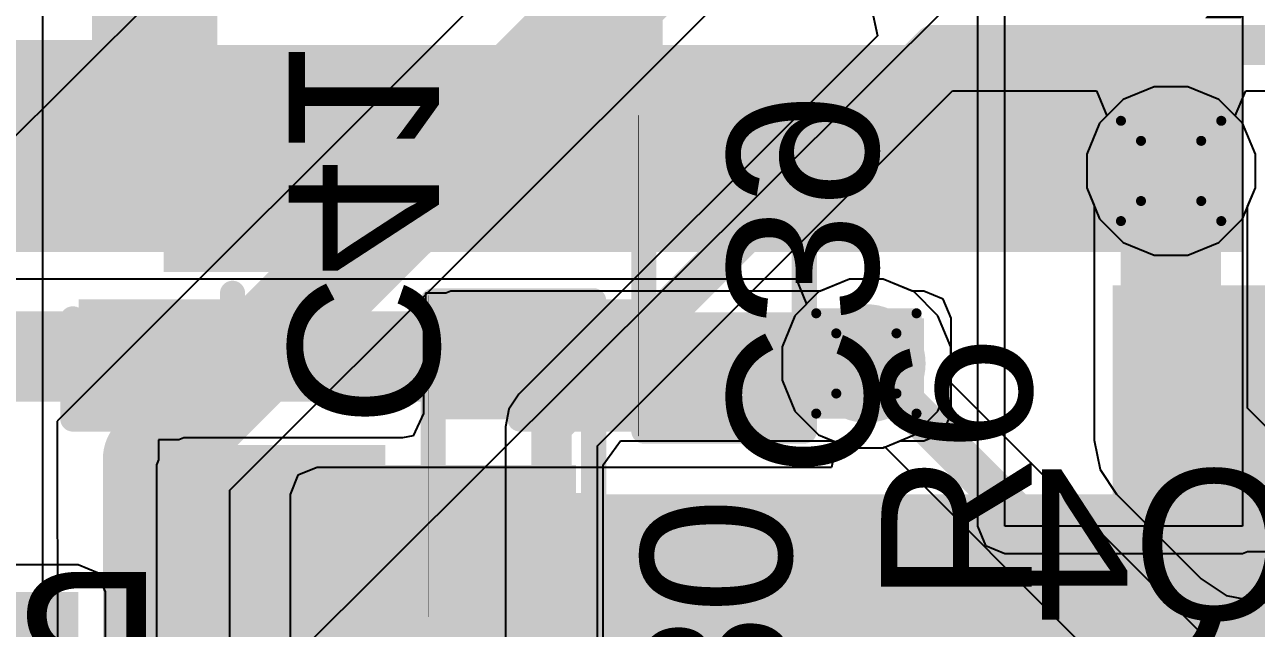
# Model space of a CAD drawing. Header units: inches. Extents: x -22 to 5433, y -13 to 5447.
# Drawn here: x -13 to -6.76, y 21.58 to 24.64 of the extents above; entities that cross this region are included whole.
import ezdxf

# ---------------------------------------------------------------- set-up
doc = ezdxf.new("R2010")
doc.units = ezdxf.units.IN
for name, color, linetype in [('Bottom Layer', 5, 'Continuous'), ('Bottom Overlay', 54, 'Continuous'), ('Bottom Paste', 16, 'Continuous'), ('Bottom Solder', 6, 'Continuous'), ('Drill Drawing', 1, 'Continuous'), ('Ground', 16, 'Continuous'), ('Power', 76, 'Continuous'), ('Top Layer', 1, 'Continuous'), ('Top Overlay', 2, 'Continuous'), ('Top Paste', 8, 'Continuous'), ('Top Solder', 216, 'Continuous'), ('Via Holes', 16, 'Continuous')]:
    doc.layers.add(name, color=color, linetype=linetype)
doc.styles.add('Arial', font='', dxfattribs={"height": 0.2})
doc.styles.add('Arial_Bold', font='', dxfattribs={"height": 0.2})
doc.styles.get('Arial').set_extended_font_data('Arial')
doc.styles.get('Arial_Bold').set_extended_font_data('Arial', bold=True)

msp = doc.modelspace()

# ---------------------------------------------------------------- hatches: boundary and pattern name
at = {"layer": 'Bottom Layer'}
for points in [[(-12.6597, 23.6692), (-12.0247, 23.6692), (-12.0247, 25.3651), (-12.6597, 25.3651)], [(-10.4037, 23.6692), (-9.7687, 23.6692), (-9.7687, 25.3651), (-10.4037, 25.3651)], [(-17.2479, 23.4878), (-6.8326, 23.4878), (-6.8326, 24.5364), (-17.2479, 24.5364)], [(-12.0324, 23.6692), (-12.6674, 23.6692), (-12.6674, 24.1264), (-12.0324, 24.1264)], [(-9.7675, 23.6692), (-10.4025, 23.6692), (-10.4025, 24.1264), (-9.7675, 24.1264)], [(-17.2479, 22.7294), (-9.7675, 22.7294), (-9.7675, 23.1866), (-17.2479, 23.1866)], [(-12.0324, 22.7294), (-12.6674, 22.7294), (-12.6674, 23.1866), (-12.0324, 23.1866)], [(-9.7675, 22.7294), (-10.4025, 22.7294), (-10.4025, 23.1866), (-9.7675, 23.1866)], [(-11.519, 21.0221), (-5.6234, 21.0221), (-5.6234, 22.2583), (-11.519, 22.2583)], [(-10.619, 22.0951), (-10.619, 21.2951), (-11.519, 21.2951), (-11.519, 22.0951)], [(-8.1444, 21.0343), (-8.9644, 21.0343), (-8.9644, 21.9543), (-8.1444, 21.9543)], [(-14.5034, 20.4722), (-12.7289, 20.4722), (-12.7289, 21.7644), (-14.5034, 21.7644)]]:
    msp.add_hatch(color=5, dxfattribs=at).paths.add_polyline_path(points)
h = msp.add_hatch(color=5, dxfattribs=at)
edge = h.paths.add_edge_path()
edge.add_arc((-7.1944, 23.8978), 0.3, 0, 360)
h = msp.add_hatch(color=5, dxfattribs=at)
edge = h.paths.add_edge_path()
edge.add_arc((-8.7377, 22.9224), 0.3, 0, 360)
at = {"layer": 'Bottom Paste'}
for points in [[(-12.0324, 23.6692), (-12.6674, 23.6692), (-12.6674, 24.1264), (-12.0324, 24.1264)], [(-9.7675, 23.6692), (-10.4025, 23.6692), (-10.4025, 24.1264), (-9.7675, 24.1264)], [(-12.0324, 22.7294), (-12.6674, 22.7294), (-12.6674, 23.1866), (-12.0324, 23.1866)], [(-9.7675, 22.7294), (-10.4025, 22.7294), (-10.4025, 23.1866), (-9.7675, 23.1866)], [(-10.619, 22.0951), (-10.619, 21.2951), (-11.519, 21.2951), (-11.519, 22.0951)], [(-8.1444, 21.0343), (-8.9644, 21.0343), (-8.9644, 21.9543), (-8.1444, 21.9543)]]:
    msp.add_hatch(color=16, dxfattribs=at).paths.add_polyline_path(points)
at = {"layer": 'Bottom Solder'}
for points in [[(-11.9724, 23.6092), (-12.7274, 23.6092), (-12.7274, 24.1864), (-11.9724, 24.1864)], [(-9.7075, 23.6092), (-10.4625, 23.6092), (-10.4625, 24.1864), (-9.7075, 24.1864)], [(-11.9724, 22.6694), (-12.7274, 22.6694), (-12.7274, 23.2466), (-11.9724, 23.2466)], [(-9.7075, 22.6694), (-10.4625, 22.6694), (-10.4625, 23.2466), (-9.7075, 23.2466)], [(-10.564, 22.1501), (-10.564, 21.2401), (-11.574, 21.2401), (-11.574, 22.1501)], [(-8.0428, 20.9327), (-9.066, 20.9327), (-9.066, 22.0559), (-8.0428, 22.0559)]]:
    msp.add_hatch(color=6, dxfattribs=at).paths.add_polyline_path(points)
at = {"layer": 'Ground'}
h = msp.add_hatch(color=16, dxfattribs=at)
edge = h.paths.add_edge_path()
edge.add_arc((-7.1944, 23.8978), 0.3, 0, 360)
h = msp.add_hatch(color=16, dxfattribs=at)
edge = h.paths.add_edge_path()
edge.add_arc((-8.7377, 22.9224), 0.3, 0, 360)
at = {"layer": 'Power'}
h = msp.add_hatch(color=76, dxfattribs=at)
edge = h.paths.add_edge_path()
edge.add_arc((-7.1944, 23.8978), 0.3, 0, 360)
h = msp.add_hatch(color=76, dxfattribs=at)
edge = h.paths.add_edge_path()
edge.add_arc((-8.7377, 22.9224), 0.3, 0, 360)
at = {"layer": 'Top Layer'}
for points in [[(-12.1948, 23.4878), (-12.1948, 24.3078), (-11.2748, 24.3078), (-11.2748, 23.4878)], [(-9.7757, 24.0654), (-9.1407, 24.0654), (-9.1407, 23.6082), (-9.7757, 23.6082)], [(-6.7684, 23.2172), (-6.7684, 22.0972), (-7.3884, 22.0972), (-7.3884, 23.2172)], [(-10.8425, 22.6684), (-8.4459, 22.6684), (-8.4459, 23.151), (-10.8425, 23.151)], [(-10.8425, 23.151), (-10.2075, 23.151), (-10.2075, 22.6938), (-10.8425, 22.6938)], [(-9.7757, 23.1256), (-9.1407, 23.1256), (-9.1407, 22.6684), (-9.7757, 22.6684)], [(-12.1948, 21.4849), (-10.2075, 21.4849), (-10.2075, 22.4078), (-12.1948, 22.4078)], [(-12.1948, 21.5878), (-12.1948, 22.4078), (-11.2748, 22.4078), (-11.2748, 21.5878)], [(-10.8425, 22.2112), (-10.2075, 22.2112), (-10.2075, 21.754), (-10.8425, 21.754)]]:
    msp.add_hatch(color=1, dxfattribs=at).paths.add_polyline_path(points)
h = msp.add_hatch(color=1, dxfattribs=at)
edge = h.paths.add_edge_path()
edge.add_arc((-7.1944, 23.8978), 0.3, 0, 360)
h = msp.add_hatch(color=1, dxfattribs=at)
edge = h.paths.add_edge_path()
edge.add_arc((-8.7377, 22.9224), 0.3, 0, 360)
at = {"layer": 'Top Paste'}
for points in [[(-12.1948, 23.4878), (-12.1948, 24.3078), (-11.2748, 24.3078), (-11.2748, 23.4878)], [(-9.7757, 24.0654), (-9.1407, 24.0654), (-9.1407, 23.6082), (-9.7757, 23.6082)], [(-6.7684, 23.2172), (-6.7684, 22.0972), (-7.3884, 22.0972), (-7.3884, 23.2172)], [(-10.8425, 23.151), (-10.2075, 23.151), (-10.2075, 22.6938), (-10.8425, 22.6938)], [(-9.7757, 23.1256), (-9.1407, 23.1256), (-9.1407, 22.6684), (-9.7757, 22.6684)], [(-12.1948, 21.5878), (-12.1948, 22.4078), (-11.2748, 22.4078), (-11.2748, 21.5878)], [(-10.8425, 22.2112), (-10.2075, 22.2112), (-10.2075, 21.754), (-10.8425, 21.754)]]:
    msp.add_hatch(color=8, dxfattribs=at).paths.add_polyline_path(points)
at = {"layer": 'Top Solder'}
for points in [[(-12.2964, 23.3862), (-12.2964, 24.4094), (-11.1732, 24.4094), (-11.1732, 23.3862)], [(-9.8307, 24.1204), (-9.0857, 24.1204), (-9.0857, 23.5532), (-9.8307, 23.5532)], [(-6.6668, 23.3188), (-6.6668, 21.9956), (-7.49, 21.9956), (-7.49, 23.3188)], [(-10.8975, 23.206), (-10.1525, 23.206), (-10.1525, 22.6388), (-10.8975, 22.6388)], [(-9.8307, 23.1806), (-9.0857, 23.1806), (-9.0857, 22.6134), (-9.8307, 22.6134)], [(-12.2964, 21.4862), (-12.2964, 22.5094), (-11.1732, 22.5094), (-11.1732, 21.4862)], [(-10.8975, 22.2662), (-10.1525, 22.2662), (-10.1525, 21.699), (-10.8975, 21.699)]]:
    msp.add_hatch(color=216, dxfattribs=at).paths.add_polyline_path(points)
at = {"layer": 'Via Holes'}
h = msp.add_hatch(color=7, dxfattribs=at)
edge = h.paths.add_edge_path()
edge.add_arc((-7.1944, 23.8978), 0.15, 0, 360)
h = msp.add_hatch(color=7, dxfattribs=at)
edge = h.paths.add_edge_path()
edge.add_arc((-8.7377, 22.9224), 0.15, 0, 360)

# ---------------------------------------------------------------- linework, layer by layer
at = {"layer": 'Bottom Layer'}
for p, q in [((-17.2479, 23.3503), (-9.0933, 23.3503)), ((-9.0933, 23.3503), (-9.0407, 23.2233)), ((-9.0407, 23.2233), (-9.0997, 23.1643)), ((-9.0997, 23.1643), (-9.1647, 23.0073)), ((-9.1647, 23.0073), (-9.1647, 22.8375)), ((-9.1647, 22.8375), (-9.0997, 22.6805)), ((-9.0997, 22.6805), (-8.9796, 22.5604)), ((-8.9796, 22.5604), (-8.8888, 22.5228)), ((-8.8888, 22.5228), (-8.914, 22.3958)), ((-11.519, 22.3958), (-11.6162, 22.3555)), ((-8.914, 22.3958), (-11.519, 22.3958)), ((-11.6162, 22.3555), (-11.6565, 22.2583)), ((-11.6565, 22.2583), (-11.6565, 21.0221)), ((-12.7289, 21.9019), (-14.5034, 21.9019)), ((-12.6317, 21.8617), (-12.7289, 21.9019)), ((-12.5914, 21.7644), (-12.6317, 21.8617)), ((-12.5914, 20.4722), (-12.5914, 21.7644))]:
    msp.add_line(p, q, dxfattribs=at)
at = {"layer": 'Bottom Overlay'}
for points in [[(-12.3998, 24.3967, 0.1, 0.1, 0), (-12.3998, 24.7015, 0.1, 0.1, 0)], [(-10.1438, 24.3967, 0.1, 0.1, 0), (-10.1438, 24.7015, 0.1, 0.1, 0)], [(-12.5522, 24.5491, 0.1, 0.1, 0), (-12.2474, 24.5491, 0.1, 0.1, 0)], [(-10.2962, 24.5491, 0.1, 0.1, 0), (-9.9914, 24.5491, 0.1, 0.1, 0)], [(-12.7563, 24.2153, 0.127, 0.127, 0), (-11.9435, 24.2153, 0.127, 0.127, 0)], [(-12.7563, 23.7073, 0.127, 0.127, 0), (-12.7563, 24.2153, 0.127, 0.127, 0)], [(-11.9435, 23.7073, 0.127, 0.127, 0), (-11.9435, 24.2153, 0.127, 0.127, 0)], [(-10.4914, 24.2153, 0.127, 0.127, 0), (-9.6786, 24.2153, 0.127, 0.127, 0)], [(-10.4914, 23.7073, 0.127, 0.127, 0), (-10.4914, 24.2153, 0.127, 0.127, 0)], [(-9.6786, 23.7073, 0.127, 0.127, 0), (-9.6786, 24.2153, 0.127, 0.127, 0)], [(-12.7563, 22.6405, 0.127, 0.127, 0), (-12.7563, 23.1485, 0.127, 0.127, 0)], [(-11.9435, 22.6405, 0.127, 0.127, 0), (-11.9435, 23.1485, 0.127, 0.127, 0)], [(-10.4914, 22.6405, 0.127, 0.127, 0), (-10.4914, 23.1485, 0.127, 0.127, 0)], [(-9.6786, 22.6405, 0.127, 0.127, 0), (-9.6786, 23.1485, 0.127, 0.127, 0)], [(-12.7563, 22.6405, 0.127, 0.127, 0), (-11.9435, 22.6405, 0.127, 0.127, 0)], [(-10.4914, 22.6405, 0.127, 0.127, 0), (-9.6786, 22.6405, 0.127, 0.127, 0)]]:
    msp.add_lwpolyline(points, format="xyseb", dxfattribs=at)
for points in [[(-12.5772, 24.5491, 0.05, 0.05, 1), (-12.5272, 24.5491, 0.05, 0.05, 1)], [(-12.2724, 24.5491, 0.05, 0.05, 1), (-12.2224, 24.5491, 0.05, 0.05, 1)], [(-10.3212, 24.5491, 0.05, 0.05, 1), (-10.2712, 24.5491, 0.05, 0.05, 1)], [(-10.0164, 24.5491, 0.05, 0.05, 1), (-9.9664, 24.5491, 0.05, 0.05, 1)], [(-12.4248, 24.3967, 0.05, 0.05, 1), (-12.3748, 24.3967, 0.05, 0.05, 1)], [(-10.1688, 24.3967, 0.05, 0.05, 1), (-10.1188, 24.3967, 0.05, 0.05, 1)], [(-12.788, 24.2153, 0.0635, 0.0635, 1), (-12.7245, 24.2153, 0.0635, 0.0635, 1)], [(-12.788, 24.2153, 0.0635, 0.0635, 1), (-12.7245, 24.2153, 0.0635, 0.0635, 1)], [(-11.9752, 24.2153, 0.0635, 0.0635, 1), (-11.9117, 24.2153, 0.0635, 0.0635, 1)], [(-11.9752, 24.2153, 0.0635, 0.0635, 1), (-11.9117, 24.2153, 0.0635, 0.0635, 1)], [(-10.5232, 24.2153, 0.0635, 0.0635, 1), (-10.4597, 24.2153, 0.0635, 0.0635, 1)], [(-10.5232, 24.2153, 0.0635, 0.0635, 1), (-10.4597, 24.2153, 0.0635, 0.0635, 1)], [(-9.7104, 24.2153, 0.0635, 0.0635, 1), (-9.6469, 24.2153, 0.0635, 0.0635, 1)], [(-9.7104, 24.2153, 0.0635, 0.0635, 1), (-9.6469, 24.2153, 0.0635, 0.0635, 1)], [(-12.788, 23.7073, 0.0635, 0.0635, 1), (-12.7245, 23.7073, 0.0635, 0.0635, 1)], [(-11.9752, 23.7073, 0.0635, 0.0635, 1), (-11.9117, 23.7073, 0.0635, 0.0635, 1)], [(-10.5232, 23.7073, 0.0635, 0.0635, 1), (-10.4597, 23.7073, 0.0635, 0.0635, 1)], [(-9.7104, 23.7073, 0.0635, 0.0635, 1), (-9.6469, 23.7073, 0.0635, 0.0635, 1)], [(-12.788, 23.1485, 0.0635, 0.0635, 1), (-12.7245, 23.1485, 0.0635, 0.0635, 1)], [(-11.9752, 23.1485, 0.0635, 0.0635, 1), (-11.9117, 23.1485, 0.0635, 0.0635, 1)], [(-10.5232, 23.1485, 0.0635, 0.0635, 1), (-10.4597, 23.1485, 0.0635, 0.0635, 1)], [(-9.7104, 23.1485, 0.0635, 0.0635, 1), (-9.6469, 23.1485, 0.0635, 0.0635, 1)], [(-12.788, 22.6405, 0.0635, 0.0635, 1), (-12.7245, 22.6405, 0.0635, 0.0635, 1)], [(-12.788, 22.6405, 0.0635, 0.0635, 1), (-12.7245, 22.6405, 0.0635, 0.0635, 1)], [(-11.9752, 22.6405, 0.0635, 0.0635, 1), (-11.9117, 22.6405, 0.0635, 0.0635, 1)], [(-11.9752, 22.6405, 0.0635, 0.0635, 1), (-11.9117, 22.6405, 0.0635, 0.0635, 1)], [(-10.5232, 22.6405, 0.0635, 0.0635, 1), (-10.4597, 22.6405, 0.0635, 0.0635, 1)], [(-10.5232, 22.6405, 0.0635, 0.0635, 1), (-10.4597, 22.6405, 0.0635, 0.0635, 1)], [(-9.7104, 22.6405, 0.0635, 0.0635, 1), (-9.6469, 22.6405, 0.0635, 0.0635, 1)], [(-9.7104, 22.6405, 0.0635, 0.0635, 1), (-9.6469, 22.6405, 0.0635, 0.0635, 1)]]:
    msp.add_lwpolyline(points, format="xyseb", close=True, dxfattribs=at)
at = {"layer": 'Bottom Solder'}
for p in [(-19.4386, 17.7117), (-17.861, 15.2294)]:
    msp.add_line(p, (5432.8521, 5447.4931), dxfattribs=at)
at = {"layer": 'Drill Drawing'}
for points in [[(-7.4484, 24.1518, 0.0508, 0.0508, 0), (-6.9404, 24.1518, 0.0508, 0.0508, 0)], [(-7.4484, 23.6438, 0.0508, 0.0508, 0), (-7.4484, 24.1518, 0.0508, 0.0508, 0)], [(-6.9404, 23.6438, 0.0508, 0.0508, 0), (-6.9404, 24.1518, 0.0508, 0.0508, 0)], [(-7.3468, 24.0502, 0.0508, 0.0508, 0), (-7.042, 24.0502, 0.0508, 0.0508, 0)], [(-7.3468, 23.7454, 0.0508, 0.0508, 0), (-7.3468, 24.0502, 0.0508, 0.0508, 0)], [(-7.042, 23.7454, 0.0508, 0.0508, 0), (-7.042, 24.0502, 0.0508, 0.0508, 0)], [(-7.3468, 23.7454, 0.0508, 0.0508, 0), (-7.042, 23.7454, 0.0508, 0.0508, 0)], [(-7.4484, 23.6438, 0.0508, 0.0508, 0), (-6.9404, 23.6438, 0.0508, 0.0508, 0)], [(-8.9917, 23.1764, 0.0508, 0.0508, 0), (-8.4837, 23.1764, 0.0508, 0.0508, 0)], [(-8.9917, 22.6684, 0.0508, 0.0508, 0), (-8.9917, 23.1764, 0.0508, 0.0508, 0)], [(-8.4837, 22.6684, 0.0508, 0.0508, 0), (-8.4837, 23.1764, 0.0508, 0.0508, 0)], [(-8.8901, 23.0748, 0.0508, 0.0508, 0), (-8.5853, 23.0748, 0.0508, 0.0508, 0)], [(-8.8901, 22.77, 0.0508, 0.0508, 0), (-8.8901, 23.0748, 0.0508, 0.0508, 0)], [(-8.5853, 22.77, 0.0508, 0.0508, 0), (-8.5853, 23.0748, 0.0508, 0.0508, 0)], [(-8.8901, 22.77, 0.0508, 0.0508, 0), (-8.5853, 22.77, 0.0508, 0.0508, 0)], [(-8.9917, 22.6684, 0.0508, 0.0508, 0), (-8.4837, 22.6684, 0.0508, 0.0508, 0)]]:
    msp.add_lwpolyline(points, format="xyseb", dxfattribs=at)
for points in [[(-7.4611, 24.1518, 0.0254, 0.0254, 1), (-7.4357, 24.1518, 0.0254, 0.0254, 1)], [(-7.4611, 24.1518, 0.0254, 0.0254, 1), (-7.4357, 24.1518, 0.0254, 0.0254, 1)], [(-6.9531, 24.1518, 0.0254, 0.0254, 1), (-6.9277, 24.1518, 0.0254, 0.0254, 1)], [(-6.9531, 24.1518, 0.0254, 0.0254, 1), (-6.9277, 24.1518, 0.0254, 0.0254, 1)], [(-7.3595, 24.0502, 0.0254, 0.0254, 1), (-7.3341, 24.0502, 0.0254, 0.0254, 1)], [(-7.3595, 24.0502, 0.0254, 0.0254, 1), (-7.3341, 24.0502, 0.0254, 0.0254, 1)], [(-7.0547, 24.0502, 0.0254, 0.0254, 1), (-7.0293, 24.0502, 0.0254, 0.0254, 1)], [(-7.0547, 24.0502, 0.0254, 0.0254, 1), (-7.0293, 24.0502, 0.0254, 0.0254, 1)], [(-7.3595, 23.7454, 0.0254, 0.0254, 1), (-7.3341, 23.7454, 0.0254, 0.0254, 1)], [(-7.3595, 23.7454, 0.0254, 0.0254, 1), (-7.3341, 23.7454, 0.0254, 0.0254, 1)], [(-7.0547, 23.7454, 0.0254, 0.0254, 1), (-7.0293, 23.7454, 0.0254, 0.0254, 1)], [(-7.0547, 23.7454, 0.0254, 0.0254, 1), (-7.0293, 23.7454, 0.0254, 0.0254, 1)], [(-7.4611, 23.6438, 0.0254, 0.0254, 1), (-7.4357, 23.6438, 0.0254, 0.0254, 1)], [(-7.4611, 23.6438, 0.0254, 0.0254, 1), (-7.4357, 23.6438, 0.0254, 0.0254, 1)], [(-6.9531, 23.6438, 0.0254, 0.0254, 1), (-6.9277, 23.6438, 0.0254, 0.0254, 1)], [(-6.9531, 23.6438, 0.0254, 0.0254, 1), (-6.9277, 23.6438, 0.0254, 0.0254, 1)], [(-9.0044, 23.1764, 0.0254, 0.0254, 1), (-8.979, 23.1764, 0.0254, 0.0254, 1)], [(-9.0044, 23.1764, 0.0254, 0.0254, 1), (-8.979, 23.1764, 0.0254, 0.0254, 1)], [(-8.4964, 23.1764, 0.0254, 0.0254, 1), (-8.471, 23.1764, 0.0254, 0.0254, 1)], [(-8.4964, 23.1764, 0.0254, 0.0254, 1), (-8.471, 23.1764, 0.0254, 0.0254, 1)], [(-8.9028, 23.0748, 0.0254, 0.0254, 1), (-8.8774, 23.0748, 0.0254, 0.0254, 1)], [(-8.9028, 23.0748, 0.0254, 0.0254, 1), (-8.8774, 23.0748, 0.0254, 0.0254, 1)], [(-8.598, 23.0748, 0.0254, 0.0254, 1), (-8.5726, 23.0748, 0.0254, 0.0254, 1)], [(-8.598, 23.0748, 0.0254, 0.0254, 1), (-8.5726, 23.0748, 0.0254, 0.0254, 1)], [(-8.9028, 22.77, 0.0254, 0.0254, 1), (-8.8774, 22.77, 0.0254, 0.0254, 1)], [(-8.9028, 22.77, 0.0254, 0.0254, 1), (-8.8774, 22.77, 0.0254, 0.0254, 1)], [(-8.598, 22.77, 0.0254, 0.0254, 1), (-8.5726, 22.77, 0.0254, 0.0254, 1)], [(-8.598, 22.77, 0.0254, 0.0254, 1), (-8.5726, 22.77, 0.0254, 0.0254, 1)], [(-9.0044, 22.6684, 0.0254, 0.0254, 1), (-8.979, 22.6684, 0.0254, 0.0254, 1)], [(-9.0044, 22.6684, 0.0254, 0.0254, 1), (-8.979, 22.6684, 0.0254, 0.0254, 1)], [(-8.4964, 22.6684, 0.0254, 0.0254, 1), (-8.471, 22.6684, 0.0254, 0.0254, 1)], [(-8.4964, 22.6684, 0.0254, 0.0254, 1), (-8.471, 22.6684, 0.0254, 0.0254, 1)]]:
    msp.add_lwpolyline(points, format="xyseb", close=True, dxfattribs=at)
at = {"layer": 'Ground'}
for p, q in [((-7.2794, 24.3248), (-7.4363, 24.2598)), ((-7.1095, 24.3248), (-7.2794, 24.3248)), ((-6.9526, 24.2598), (-7.1095, 24.3248)), ((-7.4363, 24.2598), (-7.5564, 24.1397)), ((-6.8324, 24.1397), (-6.9526, 24.2598)), ((-7.5564, 24.1397), (-7.6214, 23.9827)), ((-6.7674, 23.9827), (-6.8324, 24.1397)), ((-7.6214, 23.9827), (-7.6214, 23.8129)), ((-6.7674, 23.8129), (-6.7674, 23.9827)), ((-7.6214, 23.8129), (-7.5564, 23.6559)), ((-6.8324, 23.6559), (-6.7674, 23.8129)), ((-7.5564, 23.6559), (-7.4363, 23.5358)), ((-6.9526, 23.5358), (-6.8324, 23.6559)), ((-7.4363, 23.5358), (-7.2794, 23.4708)), ((-7.1095, 23.4708), (-6.9526, 23.5358)), ((-7.2794, 23.4708), (-7.1095, 23.4708)), ((-8.8227, 23.3494), (-8.9796, 23.2844)), ((-8.6528, 23.3494), (-8.8227, 23.3494)), ((-8.4959, 23.2844), (-8.6528, 23.3494)), ((-8.9796, 23.2844), (-9.0997, 23.1643)), ((-8.3757, 23.1643), (-8.4959, 23.2844)), ((-9.0997, 23.1643), (-9.1647, 23.0073)), ((-8.3107, 23.0073), (-8.3757, 23.1643)), ((-9.1647, 23.0073), (-9.1647, 22.8375)), ((-8.3107, 22.8375), (-8.3107, 23.0073)), ((-9.1647, 22.8375), (-9.0997, 22.6805)), ((-8.3757, 22.6805), (-8.3107, 22.8375)), ((-9.0997, 22.6805), (-8.9796, 22.5604)), ((-8.4959, 22.5604), (-8.3757, 22.6805)), ((-8.9796, 22.5604), (-8.8227, 22.4954)), ((-8.6528, 22.4954), (-8.4959, 22.5604)), ((-8.8227, 22.4954), (-8.6528, 22.4954))]:
    msp.add_line(p, q, dxfattribs=at)
at = {"layer": 'Power'}
for p, q in [((-10.2265, 25.2397), (-12.8361, 22.6301)), ((-11.9614, 22.2796), (-9.1084, 25.1326)), ((-8.7127, 24.7303), (-8.6808, 24.5825)), ((-8.6808, 24.5825), (-10.4972, 22.7661)), ((-10.0994, 22.5048), (-8.3008, 24.3033)), ((-8.3008, 24.3033), (-7.5724, 24.3033)), ((-7.5724, 24.3033), (-7.5198, 24.1763)), ((-6.8691, 24.1763), (-6.8165, 24.3033)), ((-6.8165, 24.3033), (-4.2097, 24.3033)), ((-7.5198, 24.1763), (-7.5564, 24.1397)), ((-6.8324, 24.1397), (-6.8691, 24.1763)), ((-7.5564, 24.1397), (-7.6214, 23.9827)), ((-6.7674, 23.9827), (-6.8324, 24.1397)), ((-7.6214, 23.9827), (-7.6214, 23.8129)), ((-6.7674, 23.8129), (-6.7674, 23.9827)), ((-7.6214, 23.8129), (-7.5839, 23.7223)), ((-6.807, 23.7174), (-6.7674, 23.8129)), ((-7.5839, 23.7223), (-7.5839, 22.534)), ((-6.807, 22.6949), (-6.807, 23.7174)), ((-8.8227, 23.3494), (-8.9796, 23.2844)), ((-8.6528, 23.3494), (-8.8227, 23.3494)), ((-8.4959, 23.2844), (-8.6528, 23.3494)), ((-8.9796, 23.2844), (-9.0997, 23.1643)), ((-8.3757, 23.1643), (-8.4959, 23.2844)), ((-9.0997, 23.1643), (-9.1647, 23.0073)), ((-8.3107, 23.0073), (-8.3757, 23.1643)), ((-9.1647, 23.0073), (-9.1647, 22.8375)), ((-8.3107, 22.8375), (-8.3107, 23.0073)), ((-9.1647, 22.8375), (-9.0997, 22.6805)), ((-8.3144, 22.8287), (-8.3107, 22.8375)), ((-5.3357, 19.85), (-8.3144, 22.8287)), ((-10.4972, 22.7661), (-10.5478, 22.6905)), ((-10.5478, 22.6905), (-10.5655, 22.6013)), ((-9.0997, 22.6805), (-8.9796, 22.5604)), ((-6.6065, 22.4945), (-6.807, 22.6949)), ((-12.8361, 22.6301), (-12.8341, 21.2354)), ((-10.5655, 22.6013), (-10.5655, 20.452)), ((-8.9796, 22.5604), (-8.8227, 22.4954)), ((-7.5839, 22.534), (-7.5543, 22.3854)), ((-10.0994, 20.3554), (-10.0994, 22.5048)), ((-8.8227, 22.4954), (-8.6528, 22.4954)), ((-8.6528, 22.4954), (-8.644, 22.499)), ((-8.644, 22.499), (-5.597, 19.4521)), ((-7.5543, 22.3854), (-7.4701, 22.2594)), ((-11.9614, 19.9731), (-11.9614, 22.2796)), ((-7.4701, 22.2594), (-7.0421, 21.8314)), ((-7.0421, 21.8314), (-6.9161, 21.7471)), ((-6.9161, 21.7471), (-6.7674, 21.7176)), ((-6.7674, 21.7176), (-4.3633, 21.7176))]:
    msp.add_line(p, q, dxfattribs=at)
for points in [[(-12.3499, 22.4405, 0.508, 0.508, 0), (-8.8963, 25.8941, 0.508, 0.508, 0)], [(-10.3324, 22.6013, 0.2032, 0.2032, 0), (-8.3974, 24.5364, 0.2032, 0.2032, 0)], [(-8.3974, 24.5364, 0.2032, 0.2032, 0), (16.002, 24.5364, 0.2032, 0.2032, 0)], [(-7.1954, 23.8968, 0.508, 0.508, 0), (-7.1944, 23.8978, 0.508, 0.508, 0)], [(-7.1954, 22.534, 0.508, 0.508, 0), (-7.1954, 23.8968, 0.508, 0.508, 0)], [(-8.7377, 22.9224, 0.2032, 0.2032, 0), (-5.4322, 19.6169, 0.2032, 0.2032, 0)], [(-7.1954, 22.534, 0.508, 0.508, 0), (-6.7674, 22.106, 0.508, 0.508, 0)], [(-12.3499, 19.7951, 0.508, 0.508, 0), (-12.3499, 22.4405, 0.508, 0.508, 0)], [(-10.3324, 20.3554, 0.2032, 0.2032, 0), (-10.3324, 22.6013, 0.2032, 0.2032, 0)], [(-6.7674, 22.106, 0.508, 0.508, 0), (-4.1853, 22.106, 0.508, 0.508, 0)]]:
    msp.add_lwpolyline(points, format="xyseb", dxfattribs=at)
for points in [[(-8.4482, 24.5364, 0.1016, 0.1016, 1), (-8.3466, 24.5364, 0.1016, 0.1016, 1)], [(-8.4482, 24.5364, 0.1016, 0.1016, 1), (-8.3466, 24.5364, 0.1016, 0.1016, 1)], [(-7.3224, 23.8968, 0.254, 0.254, 1), (-7.0684, 23.8968, 0.254, 0.254, 1)], [(-7.3224, 23.8968, 0.254, 0.254, 1), (-7.0684, 23.8968, 0.254, 0.254, 1)], [(-7.3214, 23.8978, 0.254, 0.254, 1), (-7.0674, 23.8978, 0.254, 0.254, 1)], [(-8.7885, 22.9224, 0.1016, 0.1016, 1), (-8.6869, 22.9224, 0.1016, 0.1016, 1)], [(-7.3224, 22.534, 0.254, 0.254, 1), (-7.0684, 22.534, 0.254, 0.254, 1)], [(-7.3224, 22.534, 0.254, 0.254, 1), (-7.0684, 22.534, 0.254, 0.254, 1)], [(-12.4769, 22.4405, 0.254, 0.254, 1), (-12.2229, 22.4405, 0.254, 0.254, 1)], [(-12.4769, 22.4405, 0.254, 0.254, 1), (-12.2229, 22.4405, 0.254, 0.254, 1)], [(-10.3832, 22.6013, 0.1016, 0.1016, 1), (-10.2816, 22.6013, 0.1016, 0.1016, 1)], [(-10.3832, 22.6013, 0.1016, 0.1016, 1), (-10.2816, 22.6013, 0.1016, 0.1016, 1)], [(-6.8944, 22.106, 0.254, 0.254, 1), (-6.6404, 22.106, 0.254, 0.254, 1)], [(-6.8944, 22.106, 0.254, 0.254, 1), (-6.6404, 22.106, 0.254, 0.254, 1)]]:
    msp.add_lwpolyline(points, format="xyseb", close=True, dxfattribs=at)
at = {"layer": 'Top Layer'}
for p, q in [((-6.8326, 34.2885), (-6.8326, 22.0972)), ((-8.0367, 22.0972), (-8.0367, 27.1272)), ((-12.9089, 24.423), (-12.9089, 25.9008)), ((-8.1742, 24.7236), (-8.1742, 22.0972)), ((-12.9089, 21.5774), (-12.9089, 24.423)), ((-8.8227, 23.3494), (-8.9698, 23.2885)), ((-8.6528, 23.3494), (-8.8227, 23.3494)), ((-8.5057, 23.2885), (-8.6528, 23.3494)), ((-10.8678, 23.278), (-10.9695, 23.278)), ((-10.9695, 23.278), (-10.9695, 23.1763)), ((-10.8425, 23.2885), (-10.8678, 23.278)), ((-8.9698, 23.2885), (-10.8425, 23.2885)), ((-8.4459, 23.2885), (-8.5057, 23.2885)), ((-8.3487, 23.2482), (-8.4459, 23.2885)), ((-8.3084, 23.151), (-8.3487, 23.2482)), ((-10.9695, 23.1763), (-10.98, 23.151)), ((-10.98, 23.151), (-10.98, 22.6684)), ((-8.3084, 22.6684), (-8.3084, 23.151)), ((-10.98, 22.6684), (-11.0329, 22.5552)), ((-8.3487, 22.5712), (-8.3084, 22.6684)), ((-12.2201, 22.5348), (-12.3218, 22.5348)), ((-12.3218, 22.5348), (-12.3218, 22.4331)), ((-12.1948, 22.5453), (-12.2201, 22.5348)), ((-11.0876, 22.5453), (-12.1948, 22.5453)), ((-11.0329, 22.5552), (-11.0876, 22.5453)), ((-10.07, 22.4078), (-9.9836, 22.5309)), ((-9.9836, 22.5309), (-8.9085, 22.5309)), ((-8.9085, 22.5309), (-8.8227, 22.4954)), ((-8.6528, 22.4954), (-8.567, 22.5309)), ((-8.567, 22.5309), (-8.4459, 22.5309)), ((-8.4459, 22.5309), (-8.3487, 22.5712)), ((-8.8227, 22.4954), (-8.6528, 22.4954)), ((-12.3218, 22.4331), (-12.3323, 22.4078)), ((-12.3323, 22.4078), (-12.3323, 21.4849)), ((-10.07, 21.4849), (-10.07, 22.4078)), ((-8.1742, 22.0972), (-8.1339, 22)), ((-6.8326, 22.0972), (-8.0367, 22.0972)), ((-8.1339, 22), (-8.0367, 21.9597)), ((-8.0367, 21.9597), (-6.8326, 21.9597)), ((-6.8326, 21.9597), (-6.8073, 21.9702)), ((-6.8073, 21.9702), (-6.5654, 21.9702))]:
    msp.add_line(p, q, dxfattribs=at)
for points in [[(-9.4582, 22.897, 0.2032, 0.2032, 0), (-9.4328, 22.9224, 0.2032, 0.2032, 0)], [(-9.4328, 22.9224, 0.2032, 0.2032, 0), (-8.7377, 22.9224, 0.2032, 0.2032, 0)]]:
    msp.add_lwpolyline(points, format="xyseb", dxfattribs=at)
for points in [[(-9.4836, 22.9224, 0.1016, 0.1016, 1), (-9.382, 22.9224, 0.1016, 0.1016, 1)], [(-9.4836, 22.9224, 0.1016, 0.1016, 1), (-9.382, 22.9224, 0.1016, 0.1016, 1)], [(-8.7885, 22.9224, 0.1016, 0.1016, 1), (-8.6869, 22.9224, 0.1016, 0.1016, 1)], [(-9.509, 22.897, 0.1016, 0.1016, 1), (-9.4074, 22.897, 0.1016, 0.1016, 1)]]:
    msp.add_lwpolyline(points, format="xyseb", close=True, dxfattribs=at)
at = {"layer": 'Top Overlay'}
for points in [[(-13.5476, 24.4972, 0.127, 0.127, 0), (-12.1506, 24.4972, 0.127, 0.127, 0)], [(-9.8646, 22.5795, 0.127, 0.127, 0), (-9.8646, 24.1543, 0.127, 0.127, 0)], [(-9.8646, 24.1543, 0.127, 0.127, 0), (-9.0518, 24.1543, 0.127, 0.127, 0)], [(-9.0518, 22.5795, 0.127, 0.127, 0), (-9.0518, 24.1543, 0.127, 0.127, 0)], [(-9.89, 22.5541, 0.00323, 0.00323, 0), (-9.89, 24.1797, 0.00323, 0.00323, 0)], [(-11.9474, 22.6176, 0.127, 0.127, 0), (-11.9474, 23.278, 0.127, 0.127, 0)], [(-10.9314, 21.6651, 0.127, 0.127, 0), (-10.9314, 23.2399, 0.127, 0.127, 0)], [(-10.9314, 23.2399, 0.127, 0.127, 0), (-10.1186, 23.2399, 0.127, 0.127, 0)], [(-10.1186, 21.6651, 0.127, 0.127, 0), (-10.1186, 23.2399, 0.127, 0.127, 0)], [(-10.9568, 21.6397, 0.00323, 0.00323, 0), (-10.9568, 23.2653, 0.00323, 0.00323, 0)], [(-9.8646, 22.5795, 0.127, 0.127, 0), (-9.0518, 22.5795, 0.127, 0.127, 0)], [(-7.6016, 20.5698, 0.127, 0.127, 0), (-7.6016, 22.1192, 0.127, 0.127, 0)], [(-10.9314, 21.6651, 0.127, 0.127, 0), (-10.1186, 21.6651, 0.127, 0.127, 0)]]:
    msp.add_lwpolyline(points, format="xyseb", dxfattribs=at)
for points in [[(-12.1824, 24.4972, 0.0635, 0.0635, 1), (-12.1189, 24.4972, 0.0635, 0.0635, 1)], [(-9.8964, 24.1543, 0.0635, 0.0635, 1), (-9.8329, 24.1543, 0.0635, 0.0635, 1)], [(-9.8964, 24.1543, 0.0635, 0.0635, 1), (-9.8329, 24.1543, 0.0635, 0.0635, 1)], [(-9.0836, 24.1543, 0.0635, 0.0635, 1), (-9.0201, 24.1543, 0.0635, 0.0635, 1)], [(-9.0836, 24.1543, 0.0635, 0.0635, 1), (-9.0201, 24.1543, 0.0635, 0.0635, 1)], [(-9.8908, 24.1797, 0.00161, 0.00161, 1), (-9.8892, 24.1797, 0.00161, 0.00161, 1)], [(-11.9792, 23.278, 0.0635, 0.0635, 1), (-11.9157, 23.278, 0.0635, 0.0635, 1)], [(-10.9632, 23.2399, 0.0635, 0.0635, 1), (-10.8997, 23.2399, 0.0635, 0.0635, 1)], [(-10.9632, 23.2399, 0.0635, 0.0635, 1), (-10.8997, 23.2399, 0.0635, 0.0635, 1)], [(-10.1504, 23.2399, 0.0635, 0.0635, 1), (-10.0869, 23.2399, 0.0635, 0.0635, 1)], [(-10.1504, 23.2399, 0.0635, 0.0635, 1), (-10.0869, 23.2399, 0.0635, 0.0635, 1)], [(-10.9576, 23.2653, 0.00161, 0.00161, 1), (-10.956, 23.2653, 0.00161, 0.00161, 1)], [(-11.9792, 22.6176, 0.0635, 0.0635, 1), (-11.9157, 22.6176, 0.0635, 0.0635, 1)], [(-9.8964, 22.5795, 0.0635, 0.0635, 1), (-9.8329, 22.5795, 0.0635, 0.0635, 1)], [(-9.8964, 22.5795, 0.0635, 0.0635, 1), (-9.8329, 22.5795, 0.0635, 0.0635, 1)], [(-9.0836, 22.5795, 0.0635, 0.0635, 1), (-9.0201, 22.5795, 0.0635, 0.0635, 1)], [(-9.0836, 22.5795, 0.0635, 0.0635, 1), (-9.0201, 22.5795, 0.0635, 0.0635, 1)], [(-9.8908, 22.5541, 0.00161, 0.00161, 1), (-9.8892, 22.5541, 0.00161, 0.00161, 1)], [(-7.6334, 22.1192, 0.0635, 0.0635, 1), (-7.5699, 22.1192, 0.0635, 0.0635, 1)], [(-10.9632, 21.6651, 0.0635, 0.0635, 1), (-10.8997, 21.6651, 0.0635, 0.0635, 1)], [(-10.9632, 21.6651, 0.0635, 0.0635, 1), (-10.8997, 21.6651, 0.0635, 0.0635, 1)], [(-10.1504, 21.6651, 0.0635, 0.0635, 1), (-10.0869, 21.6651, 0.0635, 0.0635, 1)], [(-10.1504, 21.6651, 0.0635, 0.0635, 1), (-10.0869, 21.6651, 0.0635, 0.0635, 1)], [(-10.9576, 21.6397, 0.00161, 0.00161, 1), (-10.956, 21.6397, 0.00161, 0.00161, 1)]]:
    msp.add_lwpolyline(points, format="xyseb", close=True, dxfattribs=at)

# ---------------------------------------------------------------- texts
at = {"layer": 'Bottom Overlay', "text_generation_flag": 2}
for s, rotation, style, p in [('EN_BUCK', 360, 'Arial_Bold', (-1.8872, 24.6706)), ('C41', 270, 'Arial', (-11.6639, 22.5991)), ('C39', 270, 'Arial', (-9.4409, 22.3452))]:
    msp.add_text(s, height=0.762, rotation=rotation, dxfattribs=dict(at, style=style)).set_placement(p)
at = {"layer": 'Bottom Overlay', "style": 'Arial', "text_generation_flag": 2}
for s, p in [('Q4', (-6.5632, 21.6235)), ('R2', (-12.2983, 21.1041))]:
    msp.add_text(s, height=0.762, dxfattribs=at).set_placement(p)
at = {"layer": 'Top Overlay', "style": 'Arial'}
for s, p in [('R6', (-7.9008, 21.7036)), ('R30', (-9.1172, 20.2915))]:
    msp.add_text(s, height=0.762, rotation=90, dxfattribs=at).set_placement(p)

doc.saveas('drawing.dxf')
